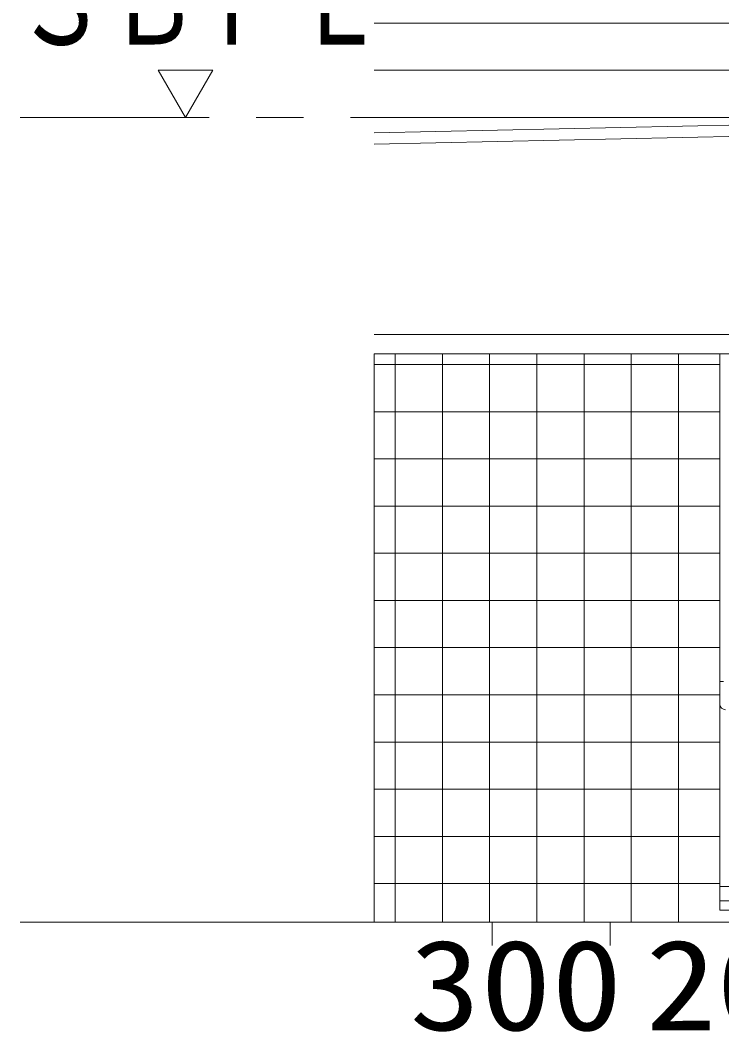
# Model space of a CAD drawing. Units: millimetres on the paper. Extents: x -305 to 305, y -152 to 152.
# Drawn here: x -74.96 to -60.1, y -45.64 to -24.2 of the extents above; entities that cross this region are included whole.
import ezdxf
from ezdxf.enums import TextEntityAlignment as Align

# ---------------------------------------------------------------- set-up
doc = ezdxf.new("R2010")
doc.units = ezdxf.units.MM
doc.linetypes.add('LONG_CHAIN', pattern=[21, 18, -1, 1, -1])
doc.layers.add('0-0_PV', color=7, linetype='Continuous', lineweight=9)
doc.styles.add('ＭＳ ゴシック', font='')
doc.styles.get('ＭＳ ゴシック').set_extended_font_data('MS Gothic')

msp = doc.modelspace()

# ---------------------------------------------------------------- linework, layer by layer
at = {"layer": '0-0_PV'}
for p, q in [((-50.163, -24.263), (-67.463, -24.263)), ((-72.04, -25.263), (-71.463, -26.263)), ((-70.885, -25.263), (-72.04, -25.263)), ((-71.463, -26.263), (-70.885, -25.263)), ((-50.763, -25.263), (-67.463, -25.263)), ((-67.463, -26.586), (-51.764, -26.248)), ((-67.463, -26.826), (-58.176, -26.626)), ((-55.629, -30.863), (-67.463, -30.863)), ((-58.413, -31.272), (-67.463, -31.272)), ((-67.017, -43.313), (-67.017, -31.272)), ((-66.017, -43.313), (-66.017, -31.272)), ((-65.017, -43.313), (-65.017, -31.272)), ((-64.017, -43.313), (-64.017, -31.272)), ((-63.017, -43.313), (-63.017, -31.272)), ((-62.017, -43.313), (-62.017, -31.272)), ((-61.017, -43.313), (-61.017, -31.272)), ((-60.138, -31.272), (-60.138, -38.213)), ((-67.463, -31.498), (-60.138, -31.498)), ((-67.463, -32.498), (-60.138, -32.498)), ((-67.463, -33.498), (-60.138, -33.498)), ((-67.463, -34.498), (-60.138, -34.498)), ((-67.463, -35.498), (-60.138, -35.498)), ((-67.463, -36.498), (-60.138, -36.498)), ((-67.463, -37.498), (-60.138, -37.498)), ((-60.058, -38.213), (-60.138, -38.213)), ((-60.138, -38.213), (-60.138, -38.693)), ((-67.463, -38.498), (-60.138, -38.498)), ((-60.138, -38.813), (-60.138, -43.063)), ((-67.463, -39.498), (-60.138, -39.498)), ((-67.463, -40.498), (-60.138, -40.498)), ((-67.463, -41.498), (-60.138, -41.498)), ((-67.463, -42.498), (-60.138, -42.498)), ((-55.888, -42.563), (-60.138, -42.563)), ((-55.888, -42.863), (-60.138, -42.863)), ((-55.888, -43.063), (-60.138, -43.063)), ((-49.963, -43.313), (-74.963, -43.313)), ((-64.963, -43.313), (-64.963, -43.813)), ((-62.463, -43.313), (-62.463, -43.813))]:
    msp.add_line(p, q, dxfattribs=at)
at = {"layer": '0-0_PV', "linetype": 'LONG_CHAIN'}
msp.add_line((-49.963, -26.263), (-74.963, -26.263), dxfattribs=at)
at = {"layer": '0-0_PV'}
msp.add_lwpolyline([(-49.963, -43.313), (-67.463, -43.313), (-67.463, -31.272), (-60.138, -31.272), (-60.138, -43.063), (-55.888, -43.063), (-55.888, -31.278), (-52.756, -31.21), (-52.738, -30.513), (-51.433, -30.513), (-51.401, -28.688), (-50.963, -28.688), (-50.963, -27.863), (-50.865, -27.854)], dxfattribs=at)
msp.add_arc((-60.018, -38.693), 0.12, 180, 270, dxfattribs=at)

# ---------------------------------------------------------------- texts
at = {"layer": '0-0_PV', "style": 'ＭＳ ゴシック'}
for s, width, p in [('ＳＢＦＬ', 0.75, (-75.088, -25.293)), ('300', 1.15, (-66.713, -46.183)), ('200', 1.15, (-61.713, -46.183))]:
    msp.add_text(s, height=1.921, dxfattribs=dict(at, width=width)).set_placement(p, align=Align.BOTTOM_LEFT)

doc.saveas('drawing.dxf')
